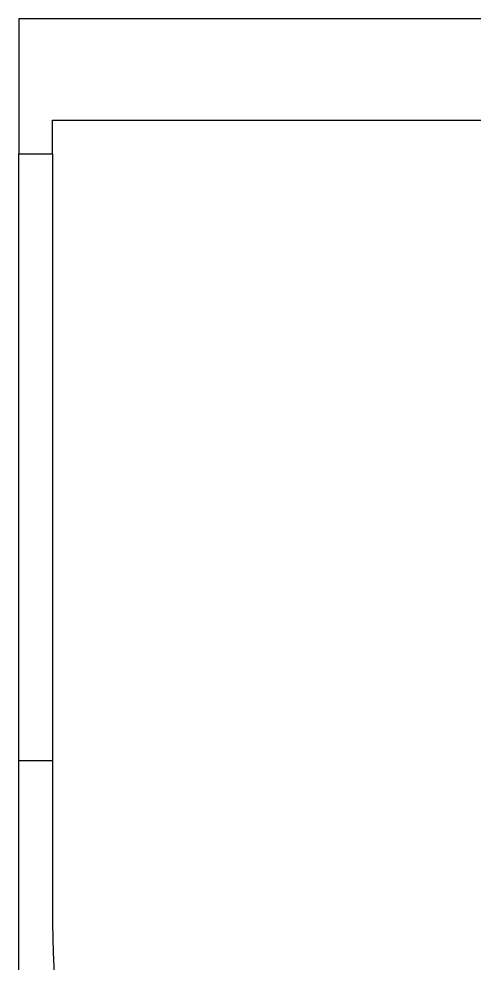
# Model space of a CAD drawing. Header units: millimetres. Extents: x 53 to 376, y 29 to 265.
# Drawn here: x 333.97 to 337.35, y 106.38 to 113.38 of the extents above; entities that cross this region are included whole.
import ezdxf

# ---------------------------------------------------------------- set-up
doc = ezdxf.new("R2010")
doc.units = ezdxf.units.MM

msp = doc.modelspace()

# ---------------------------------------------------------------- linework, layer by layer
at = {"color": 7, "linetype": 'Continuous', "lineweight": 25}
for p, q in [((361.4728, 113.3828), (333.9728, 113.3828)), ((333.9728, 113.3828), (333.9728, 112.3828)), ((334.2228, 112.6328), (361.4728, 112.6328)), ((334.2228, 112.3828), (334.2228, 112.6328)), ((333.9728, 112.3828), (334.2228, 112.3828)), ((333.9728, 107.8828), (333.9728, 112.3828)), ((334.2228, 112.3828), (334.2228, 107.8828)), ((334.2228, 107.8828), (333.9728, 107.8828)), ((333.9728, 105.8828), (333.9728, 107.8828)), ((334.2228, 107.8828), (334.2228, 106.6328))]:
    msp.add_line(p, q, dxfattribs=at)
msp.add_open_spline([(334.2228, 106.6328), (334.2259, 106.4923), (334.2314, 106.2417), (334.2668, 105.9923), (334.2824, 105.8828)], degree=3, knots=[0, 0, 0, 0, 0.56082, 1, 1, 1, 1], dxfattribs=at)

doc.saveas('drawing.dxf')
